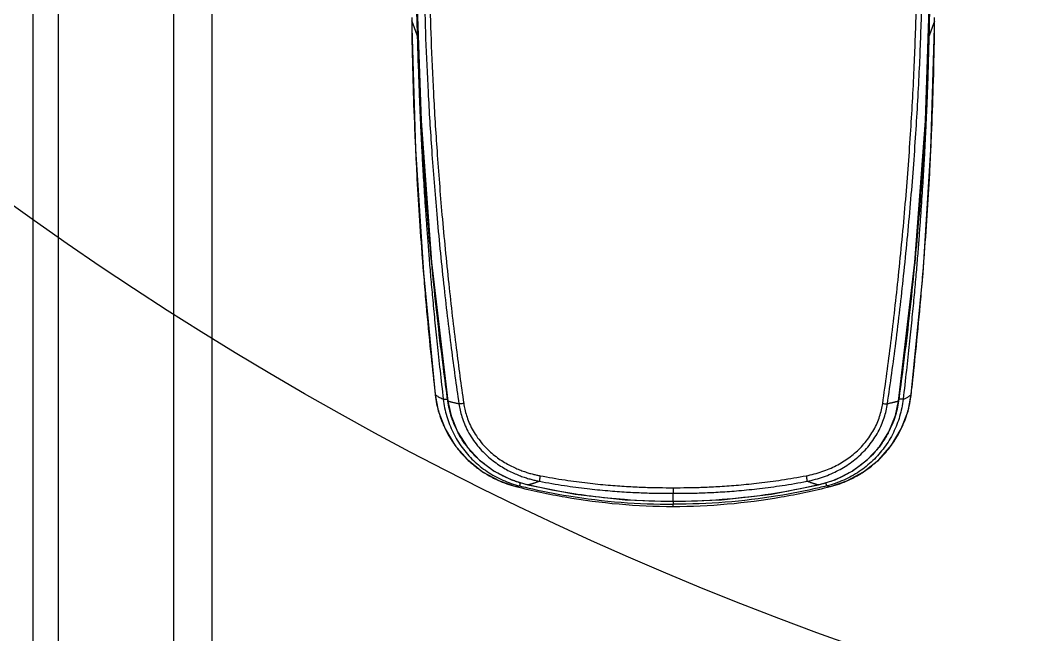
# Model space of a CAD drawing. Header units: millimetres. Extents: x 238075 to 303070, y -258150 to -205841.
# Drawn here: x 249253 to 250042, y -239571 to -239091 of the extents above; entities that cross this region are included whole.
import ezdxf

# ---------------------------------------------------------------- set-up
doc = ezdxf.new("R2010")
doc.units = ezdxf.units.MM
doc.header["$LTSCALE"] = 200
for name, color, linetype in [('L4', 4, 'Continuous'), ('아파트', 253, 'Continuous'), ('헤드반경1', 1, 'Continuous')]:
    doc.layers.add(name, color=color, linetype=linetype)

# ---------------------------------------------------------------- blocks, each defined once
blk = doc.blocks.new('A$C221D5E5E')
at = {"layer": '헤드반경1'}
blk.add_circle((0, 0), 2600, dxfattribs=at)

msp = doc.modelspace()

# ---------------------------------------------------------------- linework, layer by layer
at = {"layer": 'L4'}
for p, q in [((249262.64, -240451.22), (249262.64, -238651.22)), ((249282.64, -240431.22), (249282.64, -238711.22)), ((249372.64, -240431.22), (249372.64, -238711.22)), ((249402.64, -240311.22), (249402.64, -238741.22)), ((249562.06, -239059.76), (249565.69, -239169.74)), ((249959.59, -239169.57), (249963.22, -239059.59)), ((249558.43, -239092.69), (249558.41, -239095.47)), ((249558.46, -239091.6), (249558.43, -239092.69)), ((249558.5, -239090.28), (249558.46, -239091.6)), ((249558.47, -239091.64), (249558.46, -239091.6)), ((249558.47, -239091.64), (249563.11, -239104.49)), ((249966.81, -239091.64), (249962.17, -239104.49)), ((249966.82, -239091.6), (249966.78, -239090.41)), ((249966.81, -239091.64), (249966.82, -239091.6)), ((249966.84, -239092.83), (249966.82, -239091.6)), ((249966.86, -239095.61), (249966.84, -239092.83)), ((249558.41, -239095.47), (249558.43, -239096.73)), ((249558.44, -239096.73), (249558.43, -239096.73)), ((249558.43, -239096.73), (249561.34, -239191.82)), ((249963.93, -239191.97), (249966.85, -239096.73)), ((249966.84, -239096.73), (249966.85, -239096.73)), ((249966.85, -239096.73), (249966.86, -239095.61)), ((249565.69, -239169.74), (249573.92, -239280.12)), ((249951.37, -239279.96), (249959.59, -239169.57)), ((249561.34, -239191.82), (249567.51, -239288.53)), ((249957.76, -239288.68), (249963.93, -239191.97)), ((249573.92, -239280.12), (249586.6, -239388.73)), ((249938.68, -239388.73), (249951.37, -239279.96)), ((249567.51, -239288.53), (249576.7, -239383.43)), ((249948.57, -239383.43), (249957.76, -239288.68)), ((249576.75, -239383.42), (249576.7, -239383.43)), ((249576.7, -239383.43), (249579.19, -239396.23)), ((249946.04, -239396.37), (249948.57, -239383.43)), ((249948.52, -239383.42), (249948.57, -239383.43)), ((249586.6, -239388.73), (249586.68, -239388.73)), ((249586.6, -239388.73), (249589.12, -239400.15)), ((249936.2, -239399.99), (249938.68, -239388.73)), ((249938.68, -239388.73), (249938.6, -239388.73)), ((249579.19, -239396.23), (249584.44, -239410.17)), ((249589.12, -239400.15), (249594.26, -239412.73)), ((249931.09, -239412.59), (249936.2, -239399.99)), ((249940.77, -239410.31), (249946.04, -239396.37)), ((249584.44, -239410.17), (249592.13, -239423.03)), ((249594.26, -239412.73), (249601.69, -239424.37)), ((249923.68, -239424.25), (249931.09, -239412.59)), ((249933.06, -239423.15), (249940.77, -239410.31)), ((249592.13, -239423.03), (249602, -239434.36)), ((249601.69, -239424.37), (249611.29, -239434.71)), ((249914.11, -239434.61), (249923.68, -239424.25)), ((249923.16, -239434.47), (249933.06, -239423.15)), ((249602, -239434.36), (249613.75, -239443.77)), ((249611.29, -239434.71), (249622.88, -239443.41)), ((249902.53, -239443.33), (249914.11, -239434.61)), ((249911.4, -239443.86), (249923.16, -239434.47)), ((249613.75, -239443.77), (249626.97, -239450.95)), ((249622.88, -239443.41), (249636.23, -239450.13)), ((249889.19, -239450.07), (249902.53, -239443.33)), ((249898.17, -239451.01), (249911.4, -239443.86)), ((249626.97, -239450.95), (249639.66, -239455.28)), ((249636.23, -239450.13), (249649.18, -239454.17)), ((249649.18, -239454.17), (249649.18, -239454.15)), ((249649.18, -239454.17), (249686.05, -239461.26)), ((249839.38, -239461.23), (249876.1, -239454.17)), ((249876.1, -239454.17), (249876.09, -239454.15)), ((249876.1, -239454.17), (249889.19, -239450.07)), ((249885.61, -239455.28), (249898.17, -239451.01)), ((249686.05, -239461.26), (249725.18, -239465.7)), ((249762.64, -239467.04), (249762.64, -239460.65)), ((249800.25, -239465.68), (249839.38, -239461.23)), ((249725.18, -239465.7), (249762.64, -239467.07)), ((249762.64, -239467.07), (249800.25, -239465.68)), ((249762.64, -239467.07), (249762.64, -239467.04)), ((249762.64, -239470.98), (249762.64, -239469.2))]:
    msp.add_line(p, q, dxfattribs=at)
for points in [[(249562.95, -239103.44), (249562.62, -239091.89), (249562.36, -239080.34), (249562.19, -239068.79)], [(249568.16, -239066.75), (249568.44, -239079.58), (249568.81, -239092.41), (249569.29, -239105.23)], [(249572.4, -239067.75), (249572.67, -239080.54), (249573.04, -239093.33), (249573.51, -239106.12)], [(249963.09, -239068.79), (249962.91, -239080.39), (249962.66, -239091.99), (249962.32, -239103.59)], [(249950.82, -239129.21), (249951.51, -239113.95), (249952.08, -239098.68), (249952.5, -239083.41)], [(249955.03, -239128.37), (249955.73, -239113.06), (249956.3, -239097.75), (249956.73, -239082.43)], [(249558.43, -239093.36), (249558.43, -239093.93), (249558.42, -239094.5), (249558.42, -239095.07)], [(249558.47, -239091.64), (249558.45, -239092.21), (249558.44, -239092.78), (249558.43, -239093.36)], [(249558.57, -239089.02), (249558.53, -239089.89), (249558.49, -239090.77), (249558.47, -239091.64)], [(249966.81, -239091.64), (249966.78, -239090.77), (249966.75, -239089.89), (249966.7, -239089.02)], [(249966.84, -239093.36), (249966.83, -239092.78), (249966.82, -239092.21), (249966.81, -239091.64)], [(249966.85, -239095.07), (249966.85, -239094.5), (249966.85, -239093.93), (249966.84, -239093.36)], [(249558.42, -239095.07), (249558.42, -239095.62), (249558.43, -239096.18), (249558.44, -239096.73)], [(249558.44, -239096.73), (249558.44, -239097.14), (249558.45, -239097.54), (249558.45, -239097.94)], [(249558.45, -239097.94), (249558.65, -239111.39), (249558.94, -239124.84), (249559.33, -239138.28)], [(249965.95, -239138.27), (249966.33, -239124.83), (249966.62, -239111.39), (249966.82, -239097.94)], [(249966.82, -239097.94), (249966.83, -239097.54), (249966.83, -239097.14), (249966.84, -239096.73)], [(249966.84, -239096.73), (249966.85, -239096.18), (249966.85, -239095.62), (249966.85, -239095.07)], [(249566.21, -239178.66), (249564.77, -239153.6), (249563.67, -239128.52), (249562.95, -239103.44)], [(249563.11, -239104.49), (249563.11, -239105.11), (249563.12, -239105.72), (249563.13, -239106.33)], [(249563.13, -239106.33), (249563.14, -239106.94), (249563.15, -239107.55), (249563.16, -239108.16)], [(249563.16, -239108.16), (249563.17, -239108.78), (249563.18, -239109.39), (249563.19, -239110)], [(249563.19, -239110), (249563.19, -239110.62), (249563.2, -239111.23), (249563.21, -239111.85)], [(249569.29, -239105.23), (249569.81, -239119.23), (249570.44, -239133.23), (249571.19, -239147.22)], [(249573.51, -239106.12), (249574.02, -239120.07), (249574.65, -239134.02), (249575.38, -239147.97)], [(249962.32, -239103.59), (249961.6, -239128.6), (249960.51, -239153.6), (249959.07, -239178.58)], [(249962.09, -239110), (249962.08, -239110.62), (249962.07, -239111.23), (249962.06, -239111.85)], [(249962.12, -239108.16), (249962.11, -239108.78), (249962.1, -239109.39), (249962.09, -239110)], [(249962.14, -239106.33), (249962.14, -239106.94), (249962.13, -239107.55), (249962.12, -239108.16)], [(249962.17, -239104.49), (249962.16, -239105.11), (249962.15, -239105.72), (249962.14, -239106.33)], [(249563.21, -239111.85), (249563.22, -239112.47), (249563.23, -239113.09), (249563.25, -239113.71)], [(249563.25, -239113.71), (249563.26, -239114.33), (249563.27, -239114.95), (249563.28, -239115.57)], [(249563.28, -239115.57), (249563.29, -239116.2), (249563.3, -239116.83), (249563.32, -239117.46)], [(249563.32, -239117.46), (249563.33, -239118.13), (249563.34, -239118.79), (249563.36, -239119.46)], [(249961.96, -239117.46), (249961.95, -239118.13), (249961.93, -239118.79), (249961.92, -239119.46)], [(249962, -239115.57), (249961.99, -239116.2), (249961.97, -239116.83), (249961.96, -239117.46)], [(249962.03, -239113.71), (249962.02, -239114.33), (249962.01, -239114.95), (249962, -239115.57)], [(249962.06, -239111.85), (249962.05, -239112.47), (249962.04, -239113.09), (249962.03, -239113.71)], [(249563.36, -239119.46), (249563.37, -239120.18), (249563.39, -239120.9), (249563.4, -239121.62)], [(249563.4, -239121.62), (249563.42, -239122.41), (249563.44, -239123.19), (249563.46, -239123.98)], [(249563.46, -239123.98), (249563.48, -239124.84), (249563.5, -239125.7), (249563.53, -239126.56)], [(249961.82, -239123.98), (249961.79, -239124.84), (249961.77, -239125.7), (249961.75, -239126.56)], [(249961.87, -239121.62), (249961.85, -239122.41), (249961.83, -239123.19), (249961.82, -239123.98)], [(249961.92, -239119.46), (249961.9, -239120.18), (249961.89, -239120.9), (249961.87, -239121.62)], [(249563.53, -239126.56), (249563.55, -239127.49), (249563.58, -239128.42), (249563.6, -239129.35)], [(249563.6, -239129.35), (249563.63, -239130.35), (249563.66, -239131.35), (249563.69, -239132.35)], [(249563.69, -239132.35), (249563.72, -239133.42), (249563.76, -239134.5), (249563.79, -239135.58)], [(249948, -239180.15), (249949.1, -239163.18), (249950.04, -239146.2), (249950.82, -239129.21)], [(249952.17, -239179.49), (249953.29, -239162.46), (249954.24, -239145.41), (249955.03, -239128.37)], [(249961.59, -239132.35), (249961.55, -239133.42), (249961.52, -239134.5), (249961.48, -239135.58)], [(249961.67, -239129.35), (249961.65, -239130.35), (249961.62, -239131.35), (249961.59, -239132.35)], [(249961.75, -239126.56), (249961.72, -239127.49), (249961.7, -239128.42), (249961.67, -239129.35)], [(249559.33, -239138.28), (249559.69, -239150.88), (249560.13, -239163.47), (249560.66, -239176.06)], [(249563.79, -239135.58), (249563.83, -239136.74), (249563.87, -239137.9), (249563.91, -239139.07)], [(249563.91, -239139.07), (249563.95, -239140.32), (249563.99, -239141.57), (249564.04, -239142.82)], [(249961.37, -239139.07), (249961.33, -239140.32), (249961.28, -239141.57), (249961.24, -239142.82)], [(249961.48, -239135.58), (249961.45, -239136.74), (249961.41, -239137.9), (249961.37, -239139.07)], [(249964.62, -239176.05), (249965.14, -239163.46), (249965.59, -239150.87), (249965.95, -239138.27)], [(249564.04, -239142.82), (249564.09, -239144.17), (249564.14, -239145.52), (249564.19, -239146.86)], [(249564.19, -239146.86), (249564.24, -239148.31), (249564.3, -239149.76), (249564.36, -239151.2)], [(249571.19, -239147.22), (249572, -239162.43), (249572.94, -239177.64), (249574.01, -239192.83)], [(249575.38, -239147.97), (249576.18, -239163.12), (249577.11, -239178.27), (249578.17, -239193.41)], [(249961.09, -239146.86), (249961.03, -239148.31), (249960.98, -239149.76), (249960.92, -239151.2)], [(249961.24, -239142.82), (249961.19, -239144.17), (249961.14, -239145.52), (249961.09, -239146.86)], [(249564.36, -239151.2), (249564.42, -239152.76), (249564.48, -239154.32), (249564.54, -239155.88)], [(249564.54, -239155.88), (249564.61, -239157.56), (249564.68, -239159.24), (249564.75, -239160.92)], [(249960.73, -239155.88), (249960.66, -239157.56), (249960.59, -239159.24), (249960.52, -239160.92)], [(249960.92, -239151.2), (249960.86, -239152.76), (249960.8, -239154.32), (249960.73, -239155.88)], [(249564.75, -239160.92), (249564.83, -239162.72), (249564.91, -239164.53), (249564.99, -239166.34)], [(249960.52, -239160.92), (249960.44, -239162.72), (249960.37, -239164.53), (249960.29, -239166.34)], [(249564.99, -239166.34), (249565.08, -239168.29), (249565.16, -239170.23), (249565.25, -239172.18)], [(249565.25, -239172.18), (249565.35, -239174.28), (249565.45, -239176.38), (249565.55, -239178.48)], [(249960.02, -239172.18), (249959.93, -239174.28), (249959.83, -239176.38), (249959.73, -239178.48)], [(249960.29, -239166.34), (249960.2, -239168.29), (249960.11, -239170.23), (249960.02, -239172.18)], [(249560.66, -239176.06), (249560.82, -239179.92), (249560.99, -239183.77), (249561.16, -239187.63)], [(249565.55, -239178.48), (249565.66, -239180.74), (249565.77, -239183.01), (249565.88, -239185.27)], [(249566.63, -239185.85), (249566.49, -239183.46), (249566.34, -239181.06), (249566.21, -239178.66)], [(249943.93, -239234.58), (249945.47, -239216.45), (249946.82, -239198.3), (249948, -239180.15)], [(249948.05, -239234.14), (249949.6, -239215.94), (249950.98, -239197.72), (249952.17, -239179.49)], [(249959.07, -239178.58), (249958.93, -239181.01), (249958.79, -239183.43), (249958.65, -239185.85)], [(249959.73, -239178.48), (249959.62, -239180.74), (249959.51, -239183.01), (249959.39, -239185.27)], [(249964.11, -239187.76), (249964.28, -239183.86), (249964.46, -239179.96), (249964.62, -239176.05)], [(249561.16, -239187.63), (249561.3, -239190.52), (249561.43, -239193.41), (249561.57, -239196.29)], [(249565.88, -239185.27), (249566.01, -239187.72), (249566.13, -239190.17), (249566.26, -239192.61)], [(249569.82, -239232.27), (249568.62, -239216.8), (249567.56, -239201.33), (249566.63, -239185.85)], [(249958.65, -239185.85), (249957.72, -239201.31), (249956.66, -239216.75), (249955.46, -239232.19)], [(249959.39, -239185.27), (249959.27, -239187.72), (249959.14, -239190.17), (249959.01, -239192.61)], [(249963.7, -239196.43), (249963.84, -239193.54), (249963.97, -239190.65), (249964.11, -239187.76)], [(249561.57, -239196.29), (249561.81, -239201.15), (249562.06, -239206), (249562.32, -239210.85)], [(249566.26, -239192.61), (249566.4, -239195.26), (249566.55, -239197.9), (249566.7, -239200.55)], [(249574.01, -239192.83), (249575.18, -239209.45), (249576.5, -239226.05), (249577.97, -239242.64)], [(249578.17, -239193.41), (249579.32, -239209.96), (249580.62, -239226.5), (249582.07, -239243.02)], [(249959.01, -239192.61), (249958.87, -239195.26), (249958.73, -239197.9), (249958.58, -239200.55)], [(249962.96, -239210.85), (249963.22, -239206.04), (249963.46, -239201.24), (249963.7, -239196.43)], [(249566.7, -239200.55), (249566.86, -239203.4), (249567.02, -239206.25), (249567.19, -239209.11)], [(249958.58, -239200.55), (249958.42, -239203.4), (249958.25, -239206.25), (249958.08, -239209.11)], [(249562.32, -239210.85), (249562.9, -239221.71), (249563.55, -239232.57), (249564.25, -239243.42)], [(249567.19, -239209.11), (249567.38, -239212.19), (249567.56, -239215.26), (249567.76, -239218.34)], [(249958.08, -239209.11), (249957.9, -239212.19), (249957.71, -239215.26), (249957.52, -239218.34)], [(249961.02, -239243.42), (249961.73, -239232.56), (249962.37, -239221.71), (249962.96, -239210.85)], [(249567.76, -239218.34), (249567.97, -239221.67), (249568.18, -239224.99), (249568.4, -239228.31)], [(249957.52, -239218.34), (249957.31, -239221.67), (249957.1, -239224.99), (249956.88, -239228.31)], [(249568.4, -239228.31), (249568.64, -239231.9), (249568.88, -239235.48), (249569.13, -239239.07)], [(249956.88, -239228.31), (249956.64, -239231.9), (249956.4, -239235.48), (249956.15, -239239.07)], [(249574.68, -239287.59), (249572.87, -239269.16), (249571.25, -239250.72), (249569.82, -239232.27)], [(249938.61, -239290.83), (249940.57, -239272.1), (249942.35, -239253.34), (249943.93, -239234.58)], [(249942.63, -239290.67), (249944.63, -239271.84), (249946.43, -239253), (249948.05, -239234.14)], [(249955.46, -239232.19), (249954.03, -239250.64), (249952.42, -239269.08), (249950.6, -239287.5)], [(249564.25, -239243.42), (249564.99, -239254.74), (249565.79, -239266.05), (249566.66, -239277.35)], [(249569.13, -239239.07), (249569.39, -239242.94), (249569.67, -239246.81), (249569.95, -239250.69)], [(249577.97, -239242.64), (249579.57, -239260.72), (249581.35, -239278.79), (249583.31, -239296.83)], [(249582.07, -239243.02), (249583.65, -239261.02), (249585.4, -239279), (249587.32, -239296.96)], [(249956.15, -239239.07), (249955.88, -239242.94), (249955.61, -239246.81), (249955.33, -239250.69)], [(249958.62, -239277.35), (249959.49, -239266.04), (249960.29, -239254.73), (249961.02, -239243.42)], [(249569.95, -239250.69), (249570.25, -239254.88), (249570.56, -239259.06), (249570.88, -239263.25)], [(249955.33, -239250.69), (249955.02, -239254.88), (249954.71, -239259.06), (249954.39, -239263.25)], [(249570.88, -239263.25), (249571.23, -239267.79), (249571.59, -239272.32), (249571.96, -239276.86)], [(249954.39, -239263.25), (249954.05, -239267.79), (249953.69, -239272.32), (249953.32, -239276.86)], [(249566.66, -239277.35), (249566.84, -239279.66), (249567.02, -239281.98), (249567.2, -239284.29)], [(249571.96, -239276.86), (249572.36, -239281.78), (249572.77, -239286.71), (249573.2, -239291.63)], [(249953.32, -239276.86), (249952.92, -239281.78), (249952.5, -239286.71), (249952.07, -239291.63)], [(249958.07, -239284.4), (249958.25, -239282.05), (249958.44, -239279.7), (249958.62, -239277.35)], [(249567.2, -239284.29), (249567.47, -239287.68), (249567.74, -239291.06), (249568.02, -239294.45)], [(249573.2, -239291.63), (249573.67, -239296.97), (249574.15, -239302.32), (249574.65, -239307.66)], [(249575.25, -239293.26), (249575.06, -239291.37), (249574.87, -239289.48), (249574.68, -239287.59)], [(249932.64, -239342.93), (249934.8, -239325.58), (249936.78, -239308.21), (249938.61, -239290.83)], [(249936.53, -239343.04), (249938.74, -239325.6), (249940.77, -239308.14), (249942.63, -239290.67)], [(249950.6, -239287.5), (249950.41, -239289.42), (249950.22, -239291.34), (249950.03, -239293.26)], [(249952.07, -239291.63), (249951.61, -239296.97), (249951.12, -239302.32), (249950.63, -239307.66)], [(249957.24, -239294.61), (249957.52, -239291.21), (249957.8, -239287.81), (249958.07, -239284.4)], [(249568.02, -239294.45), (249568.55, -239300.89), (249569.11, -239307.33), (249569.68, -239313.76)], [(249583.19, -239362.75), (249580.22, -239339.62), (249577.58, -239316.45), (249575.25, -239293.26)], [(249583.31, -239296.83), (249585.15, -239313.74), (249587.15, -239330.64), (249589.32, -239347.51)], [(249587.32, -239296.96), (249589.12, -239313.79), (249591.08, -239330.6), (249593.2, -239347.39)], [(249950.03, -239293.26), (249947.69, -239316.55), (249945.03, -239339.82), (249942.04, -239363.05)], [(249955.59, -239313.76), (249956.16, -239307.38), (249956.71, -239300.99), (249957.24, -239294.61)], [(249569.68, -239313.76), (249570.76, -239325.83), (249571.91, -239337.88), (249573.14, -239349.93)], [(249574.65, -239307.66), (249575.19, -239313.48), (249575.75, -239319.29), (249576.33, -239325.09)], [(249950.63, -239307.66), (249950.08, -239313.48), (249949.52, -239319.29), (249948.94, -239325.09)], [(249952.13, -239349.93), (249953.36, -239337.88), (249954.51, -239325.82), (249955.59, -239313.76)], [(249576.33, -239325.09), (249576.96, -239331.41), (249577.61, -239337.73), (249578.28, -239344.05)], [(249948.94, -239325.09), (249948.31, -239331.41), (249947.66, -239337.73), (249946.99, -239344.05)], [(249578.28, -239344.05), (249579.01, -239350.93), (249579.76, -239357.8), (249580.52, -239364.68)], [(249926.25, -239390.47), (249928.54, -239374.65), (249930.66, -239358.8), (249932.64, -239342.93)], [(249929.97, -239390.82), (249932.33, -239374.91), (249934.5, -239358.99), (249936.53, -239343.04)], [(249946.99, -239344.05), (249946.27, -239350.93), (249945.52, -239357.8), (249944.76, -239364.68)], [(249573.14, -239349.93), (249574.13, -239359.65), (249575.17, -239369.36), (249576.26, -239379.07)], [(249589.32, -239347.51), (249591.18, -239361.96), (249593.17, -239376.4), (249595.3, -239390.82)], [(249593.2, -239347.39), (249595.01, -239361.77), (249596.95, -239376.13), (249599.02, -239390.47)], [(249949.02, -239379.06), (249950.1, -239369.35), (249951.14, -239359.65), (249952.13, -239349.93)], [(249586.68, -239388.73), (249585.47, -239380.07), (249584.31, -239371.41), (249583.19, -239362.75)], [(249580.52, -239364.68), (249581.35, -239372.18), (249582.21, -239379.67), (249583.07, -239387.17)], [(249942.04, -239363.05), (249940.94, -239371.61), (249939.79, -239380.17), (249938.6, -239388.72)], [(249944.76, -239364.68), (249943.92, -239372.18), (249943.07, -239379.67), (249942.2, -239387.17)], [(249576.26, -239379.07), (249576.42, -239380.52), (249576.59, -239381.97), (249576.75, -239383.42)], [(249576.75, -239383.42), (249576.89, -239384.62), (249577.05, -239385.82), (249577.23, -239387.01)], [(249578.95, -239385.11), (249578.18, -239384.59), (249577.45, -239384.02), (249576.75, -239383.42)], [(249581.05, -239386.35), (249580.32, -239385.99), (249579.62, -239385.57), (249578.95, -239385.11)], [(249583.07, -239387.17), (249582.38, -239386.95), (249581.71, -239386.68), (249581.05, -239386.35)], [(249942.2, -239387.17), (249942.9, -239386.95), (249943.57, -239386.68), (249944.22, -239386.35)], [(249944.22, -239386.35), (249944.95, -239385.99), (249945.65, -239385.57), (249946.33, -239385.11)], [(249946.33, -239385.11), (249947.09, -239384.59), (249947.82, -239384.02), (249948.53, -239383.42)], [(249948.08, -239386.77), (249948.25, -239385.65), (249948.4, -239384.54), (249948.52, -239383.42)], [(249948.53, -239383.42), (249948.69, -239381.97), (249948.85, -239380.51), (249949.02, -239379.06)], [(249577.23, -239387.01), (249577.62, -239389.45), (249578.12, -239391.89), (249578.72, -239394.29)], [(249578.72, -239394.29), (249578.78, -239394.53), (249578.84, -239394.78), (249578.9, -239395.02)], [(249583.07, -239387.17), (249583.58, -239391.69), (249584.47, -239396.18), (249585.75, -239400.55)], [(249583.08, -239387.17), (249583.69, -239387.16), (249584.3, -239387.12), (249584.91, -239387.08)], [(249584.91, -239387.08), (249585.4, -239387.04), (249585.9, -239387.01), (249586.39, -239386.97)], [(249589.54, -239401.24), (249588.23, -239397.17), (249587.27, -239392.97), (249586.68, -239388.73)], [(249587.62, -239388.98), (249587.3, -239388.9), (249586.99, -239388.82), (249586.68, -239388.73)], [(249588.58, -239389.23), (249588.26, -239389.15), (249587.94, -239389.07), (249587.62, -239388.98)], [(249589.58, -239389.48), (249589.25, -239389.4), (249588.92, -239389.32), (249588.58, -239389.23)], [(249590.63, -239389.73), (249590.28, -239389.65), (249589.93, -239389.57), (249589.58, -239389.48)], [(249591.74, -239389.99), (249591.37, -239389.91), (249591, -239389.82), (249590.63, -239389.73)], [(249592.89, -239390.26), (249592.5, -239390.17), (249592.12, -239390.08), (249591.74, -239389.99)], [(249594.09, -239390.54), (249593.69, -239390.44), (249593.29, -239390.35), (249592.89, -239390.26)], [(249595.3, -239390.82), (249594.9, -239390.72), (249594.49, -239390.63), (249594.09, -239390.54)], [(249596.26, -239390.77), (249595.94, -239390.79), (249595.62, -239390.81), (249595.3, -239390.82)], [(249595.3, -239390.82), (249595.54, -239392.45), (249595.84, -239394.08), (249596.2, -239395.7)], [(249597.54, -239390.65), (249597.12, -239390.7), (249596.69, -239390.74), (249596.26, -239390.77)], [(249599.02, -239390.47), (249598.53, -239390.54), (249598.04, -239390.6), (249597.54, -239390.65)], [(249599.02, -239390.47), (249599.24, -239392.01), (249599.53, -239393.53), (249599.87, -239395.04)], [(249925.32, -239395.44), (249925.7, -239393.8), (249926.01, -239392.14), (249926.25, -239390.47)], [(249926.25, -239390.47), (249926.75, -239390.54), (249927.24, -239390.6), (249927.73, -239390.65)], [(249927.73, -239390.65), (249928.16, -239390.7), (249928.59, -239390.74), (249929.02, -239390.77)], [(249928.98, -239396.13), (249929.39, -239394.37), (249929.72, -239392.6), (249929.97, -239390.82)], [(249929.02, -239390.77), (249929.33, -239390.79), (249929.65, -239390.81), (249929.97, -239390.82)], [(249930.96, -239390.59), (249930.63, -239390.66), (249930.3, -239390.74), (249929.97, -239390.82)], [(249931.95, -239390.36), (249931.62, -239390.44), (249931.29, -239390.51), (249930.96, -239390.59)], [(249932.91, -239390.14), (249932.59, -239390.21), (249932.27, -239390.29), (249931.95, -239390.36)], [(249933.83, -239389.93), (249933.52, -239390), (249933.22, -239390.07), (249932.91, -239390.14)], [(249934.71, -239389.72), (249934.41, -239389.79), (249934.12, -239389.86), (249933.83, -239389.93)], [(249935.54, -239389.52), (249935.26, -239389.59), (249934.98, -239389.65), (249934.71, -239389.72)], [(249936.34, -239389.32), (249936.07, -239389.39), (249935.81, -239389.45), (249935.54, -239389.52)], [(249938.6, -239388.72), (249938.01, -239392.94), (249937.06, -239397.11), (249935.76, -239401.16)], [(249937.11, -239389.13), (249936.85, -239389.19), (249936.6, -239389.26), (249936.34, -239389.32)], [(249937.85, -239388.93), (249937.61, -239389), (249937.36, -239389.06), (249937.11, -239389.13)], [(249938.6, -239388.72), (249938.35, -239388.79), (249938.1, -239388.86), (249937.85, -239388.93)], [(249940.37, -239387.08), (249939.87, -239387.04), (249939.38, -239387.01), (249938.88, -239386.97)], [(249942.2, -239387.17), (249941.7, -239391.69), (249940.8, -239396.18), (249939.52, -239400.55)], [(249942.2, -239387.17), (249941.59, -239387.16), (249940.98, -239387.12), (249940.37, -239387.08)], [(249946.35, -239395.1), (249946.42, -239394.83), (249946.49, -239394.56), (249946.56, -239394.29)], [(249946.56, -239394.29), (249947.18, -239391.81), (249947.69, -239389.29), (249948.08, -239386.77)], [(249578.9, -239395.02), (249579.35, -239396.73), (249579.85, -239398.43), (249580.41, -239400.11)], [(249580.41, -239400.11), (249581.08, -239402.13), (249581.82, -239404.13), (249582.64, -239406.09)], [(249585.75, -239400.55), (249587.03, -239404.92), (249588.68, -239409.17), (249590.69, -239413.25)], [(249589.63, -239401.52), (249589.6, -239401.42), (249589.57, -239401.33), (249589.54, -239401.24)], [(249591.4, -239406.35), (249590.75, -239404.76), (249590.16, -239403.15), (249589.63, -239401.52)], [(249596.2, -239395.7), (249596.59, -239397.45), (249597.06, -239399.19), (249597.59, -239400.9)], [(249597.59, -239400.9), (249598.18, -239402.77), (249598.85, -239404.61), (249599.59, -239406.42)], [(249599.87, -239395.04), (249600.24, -239396.68), (249600.68, -239398.31), (249601.18, -239399.91)], [(249601.18, -239399.91), (249601.73, -239401.66), (249602.37, -239403.38), (249603.08, -239405.07)], [(249921.91, -239405.77), (249922.64, -239404.06), (249923.3, -239402.33), (249923.88, -239400.57)], [(249923.88, -239400.57), (249924.44, -239398.88), (249924.92, -239397.17), (249925.32, -239395.44)], [(249925.37, -239407.16), (249926.15, -239405.34), (249926.85, -239403.48), (249927.46, -239401.6)], [(249927.46, -239401.6), (249928.05, -239399.8), (249928.55, -239397.97), (249928.98, -239396.13)], [(249939.52, -239400.55), (249938.25, -239404.92), (249936.6, -239409.17), (249934.59, -239413.25)], [(249935.64, -239401.51), (249935.31, -239402.53), (249934.96, -239403.54), (249934.59, -239404.53)], [(249935.76, -239401.16), (249935.72, -239401.28), (249935.68, -239401.4), (249935.64, -239401.51)], [(249942.64, -239406.08), (249943.44, -239404.17), (249944.17, -239402.22), (249944.82, -239400.25)], [(249944.82, -239400.25), (249945.39, -239398.55), (249945.9, -239396.83), (249946.35, -239395.1)], [(249582.64, -239406.09), (249582.91, -239406.74), (249583.19, -239407.38), (249583.47, -239408.02)], [(249583.47, -239408.02), (249584.44, -239410.19), (249585.51, -239412.32), (249586.66, -239414.4)], [(249594.31, -239412.69), (249593.24, -239410.62), (249592.27, -239408.5), (249591.4, -239406.35)], [(249599.59, -239406.42), (249600.41, -239408.38), (249601.32, -239410.31), (249602.32, -239412.19)], [(249603.08, -239405.07), (249603.85, -239406.91), (249604.71, -239408.72), (249605.65, -239410.47)], [(249919.36, -239410.97), (249920.29, -239409.27), (249921.14, -239407.54), (249921.91, -239405.77)], [(249922.68, -239412.72), (249923.66, -239410.91), (249924.56, -239409.05), (249925.37, -239407.16)], [(249934.59, -239404.53), (249933.44, -239407.58), (249932.1, -239410.56), (249930.58, -239413.43)], [(249938.58, -239414.47), (249939.73, -239412.39), (249940.8, -239410.26), (249941.77, -239408.09)], [(249941.77, -239408.09), (249942.07, -239407.42), (249942.36, -239406.76), (249942.64, -239406.08)], [(249586.66, -239414.4), (249587.45, -239415.83), (249588.28, -239417.23), (249589.15, -239418.61)], [(249590.69, -239413.25), (249592.7, -239417.32), (249595.06, -239421.21), (249597.74, -239424.87)], [(249595.86, -239415.54), (249595.32, -239414.6), (249594.81, -239413.65), (249594.31, -239412.69)], [(249599.92, -239421.89), (249598.47, -239419.84), (249597.11, -239417.72), (249595.86, -239415.54)], [(249602.32, -239412.19), (249603.37, -239414.17), (249604.53, -239416.11), (249605.77, -239417.98)], [(249605.65, -239410.47), (249606.65, -239412.33), (249607.75, -239414.14), (249608.93, -239415.89)], [(249605.77, -239417.98), (249607.03, -239419.86), (249608.38, -239421.69), (249609.81, -239423.45)], [(249608.93, -239415.89), (249610.12, -239417.65), (249611.4, -239419.36), (249612.76, -239421)], [(249912.63, -239420.87), (249913.91, -239419.32), (249915.11, -239417.71), (249916.24, -239416.05)], [(249916.24, -239416.05), (249917.36, -239414.41), (249918.4, -239412.71), (249919.36, -239410.97)], [(249919.39, -239418.15), (249920.57, -239416.39), (249921.67, -239414.58), (249922.68, -239412.72)], [(249930.48, -239413.61), (249928.86, -239416.64), (249927.03, -239419.57), (249925.02, -239422.36)], [(249934.59, -239413.25), (249932.58, -239417.32), (249930.22, -239421.21), (249927.54, -239424.87)], [(249930.58, -239413.43), (249930.55, -239413.49), (249930.51, -239413.55), (249930.48, -239413.61)], [(249936.13, -239418.59), (249936.99, -239417.24), (249937.8, -239415.87), (249938.58, -239414.47)], [(249589.15, -239418.61), (249589.58, -239419.29), (249590.03, -239419.97), (249590.48, -239420.64)], [(249590.48, -239420.64), (249592.08, -239423.02), (249593.81, -239425.32), (249595.64, -239427.53)], [(249597.74, -239424.87), (249600.42, -239428.53), (249603.42, -239431.95), (249606.69, -239435.08)], [(249600.73, -239423.01), (249600.46, -239422.64), (249600.19, -239422.26), (249599.92, -239421.89)], [(249603.45, -239426.48), (249602.51, -239425.35), (249601.61, -239424.19), (249600.73, -239423.01)], [(249609.81, -239423.45), (249611.17, -239425.11), (249612.6, -239426.72), (249614.1, -239428.26)], [(249612.76, -239421), (249614.05, -239422.56), (249615.41, -239424.06), (249616.83, -239425.5)], [(249616.83, -239425.5), (249618.17, -239426.85), (249619.56, -239428.14), (249621.01, -239429.38)], [(249904.32, -239429.33), (249905.81, -239428.05), (249907.25, -239426.71), (249908.63, -239425.31)], [(249908.63, -239425.31), (249910.03, -239423.89), (249911.36, -239422.41), (249912.63, -239420.87)], [(249911.37, -239428.06), (249912.84, -239426.54), (249914.25, -239424.95), (249915.58, -239423.3)], [(249915.58, -239423.3), (249916.93, -239421.64), (249918.2, -239419.93), (249919.39, -239418.15)], [(249927.54, -239424.87), (249924.85, -239428.53), (249921.85, -239431.95), (249918.58, -239435.08)], [(249924, -239423.73), (249923.23, -239424.75), (249922.44, -239425.74), (249921.62, -239426.72)], [(249925.02, -239422.36), (249924.69, -239422.82), (249924.35, -239423.28), (249924, -239423.73)], [(249929.6, -239427.56), (249931.44, -239425.36), (249933.16, -239423.07), (249934.76, -239420.69)], [(249934.76, -239420.69), (249935.23, -239420), (249935.69, -239419.3), (249936.13, -239418.59)], [(249595.64, -239427.53), (249596.63, -239428.71), (249597.65, -239429.86), (249598.7, -239430.99)], [(249598.7, -239430.99), (249599.19, -239431.52), (249599.69, -239432.04), (249600.19, -239432.55)], [(249600.19, -239432.55), (249602.32, -239434.72), (249604.57, -239436.78), (249606.92, -239438.71)], [(249605.99, -239429.39), (249605.12, -239428.44), (249604.27, -239427.47), (249603.45, -239426.48)], [(249609.77, -239433.24), (249608.46, -239432), (249607.2, -239430.71), (249605.99, -239429.39)], [(249611.91, -239435.2), (249611.18, -239434.56), (249610.47, -239433.91), (249609.77, -239433.24)], [(249614.1, -239428.26), (249615.51, -239429.7), (249616.98, -239431.08), (249618.5, -239432.4)], [(249618.5, -239432.4), (249619.98, -239433.7), (249621.52, -239434.94), (249623.11, -239436.11)], [(249621.01, -239429.38), (249622.42, -239430.59), (249623.88, -239431.75), (249625.39, -239432.84)], [(249625.39, -239432.84), (249626.84, -239433.91), (249628.34, -239434.92), (249629.87, -239435.88)], [(249894.99, -239436.13), (249896.63, -239435.12), (249898.23, -239434.06), (249899.78, -239432.92)], [(249899.78, -239432.92), (249901.34, -239431.79), (249902.86, -239430.59), (249904.32, -239429.33)], [(249902.05, -239436.2), (249903.7, -239434.98), (249905.29, -239433.7), (249906.83, -239432.36)], [(249906.83, -239432.36), (249908.4, -239430.99), (249909.92, -239429.55), (249911.37, -239428.06)], [(249915.47, -239433.27), (249914.45, -239434.25), (249913.39, -239435.2), (249912.32, -239436.12)], [(249916.97, -239431.81), (249916.48, -239432.3), (249915.98, -239432.79), (249915.47, -239433.27)], [(249921.62, -239426.72), (249920.15, -239428.49), (249918.6, -239430.18), (249916.97, -239431.81)], [(249918.33, -239438.73), (249920.68, -239436.81), (249922.92, -239434.76), (249925.04, -239432.59)], [(249925.04, -239432.59), (249925.57, -239432.06), (249926.08, -239431.52), (249926.59, -239430.98)], [(249926.59, -239430.98), (249927.63, -239429.86), (249928.63, -239428.72), (249929.6, -239427.56)], [(249606.69, -239435.08), (249609.99, -239438.24), (249613.56, -239441.11), (249617.35, -239443.65)], [(249606.92, -239438.71), (249608.16, -239439.73), (249609.43, -239440.72), (249610.73, -239441.66)], [(249610.73, -239441.66), (249611.19, -239442), (249611.66, -239442.33), (249612.13, -239442.66)], [(249612.19, -239435.45), (249612.09, -239435.37), (249612, -239435.29), (249611.91, -239435.2)], [(249618.3, -239440.3), (249616.18, -239438.78), (249614.14, -239437.16), (249612.19, -239435.45)], [(249621.69, -239442.61), (249620.54, -239441.87), (249619.41, -239441.1), (249618.3, -239440.3)], [(249623.11, -239436.11), (249624.64, -239437.25), (249626.21, -239438.34), (249627.82, -239439.36)], [(249627.82, -239439.36), (249629.35, -239440.33), (249630.91, -239441.25), (249632.5, -239442.12)], [(249629.87, -239435.88), (249631.32, -239436.78), (249632.81, -239437.64), (249634.32, -239438.45)], [(249634.32, -239438.45), (249635.73, -239439.21), (249637.16, -239439.92), (249638.61, -239440.59)], [(249638.61, -239440.59), (249639.95, -239441.2), (249641.3, -239441.78), (249642.67, -239442.32)], [(249878.85, -239443.71), (249880.78, -239443.05), (249882.7, -239442.32), (249884.58, -239441.51)], [(249884.58, -239441.51), (249886.4, -239440.74), (249888.18, -239439.9), (249889.94, -239438.99)], [(249889.94, -239438.99), (249891.66, -239438.1), (249893.35, -239437.15), (249894.99, -239436.13)], [(249891.71, -239442.7), (249893.51, -239441.74), (249895.29, -239440.72), (249897.02, -239439.64)], [(249897.02, -239439.64), (249898.74, -239438.56), (249900.42, -239437.41), (249902.05, -239436.2)], [(249909.8, -239438.18), (249907.68, -239439.85), (249905.47, -239441.41), (249903.2, -239442.86)], [(249918.58, -239435.08), (249915.29, -239438.24), (249911.72, -239441.11), (249907.93, -239443.65)], [(249912.32, -239436.12), (249911.49, -239436.82), (249910.65, -239437.51), (249909.8, -239438.18)], [(249913.09, -239442.7), (249913.58, -239442.36), (249914.07, -239442.01), (249914.55, -239441.66)], [(249914.55, -239441.66), (249915.84, -239440.72), (249917.1, -239439.74), (249918.33, -239438.73)], [(249612.13, -239442.66), (249614.67, -239444.44), (249617.32, -239446.08), (249620.04, -239447.57)], [(249617.35, -239443.65), (249621.19, -239446.22), (249625.25, -239448.46), (249629.47, -239450.33)], [(249620.04, -239447.57), (249621.53, -239448.38), (249623.04, -239449.14), (249624.56, -239449.86)], [(249623.58, -239443.8), (249622.95, -239443.41), (249622.32, -239443.01), (249621.69, -239442.61)], [(249624.23, -239444.19), (249624.01, -239444.06), (249623.8, -239443.93), (249623.58, -239443.8)], [(249629.92, -239447.28), (249627.98, -239446.32), (249626.08, -239445.29), (249624.23, -239444.19)], [(249635.29, -239449.71), (249633.47, -239448.96), (249631.68, -239448.15), (249629.92, -239447.28)], [(249632.5, -239442.12), (249633.98, -239442.93), (249635.49, -239443.7), (249637.01, -239444.41)], [(249637.01, -239444.41), (249638.42, -239445.07), (249639.84, -239445.69), (249641.27, -239446.28)], [(249641.27, -239446.28), (249642.59, -239446.81), (249643.92, -239447.31), (249645.25, -239447.78)], [(249642.67, -239442.32), (249643.92, -239442.82), (249645.18, -239443.29), (249646.46, -239443.72)], [(249645.25, -239447.78), (249646.47, -239448.21), (249647.7, -239448.61), (249648.94, -239448.98)], [(249646.46, -239443.72), (249647.62, -239444.12), (249648.79, -239444.49), (249649.97, -239444.84)], [(249648.94, -239448.98), (249650.06, -239449.32), (249651.18, -239449.64), (249652.31, -239449.94)], [(249649.97, -239444.84), (249651.04, -239445.15), (249652.11, -239445.45), (249653.19, -239445.72)], [(249653.19, -239445.72), (249654.16, -239445.97), (249655.13, -239446.2), (249656.11, -239446.42)], [(249656.11, -239446.42), (249656.98, -239446.61), (249657.86, -239446.79), (249658.73, -239446.95)], [(249658.41, -239448.8), (249658.34, -239449.31), (249658.26, -239449.81), (249658.2, -239450.32)], [(249658.73, -239446.95), (249658.62, -239447.57), (249658.51, -239448.19), (249658.41, -239448.8)], [(249658.73, -239446.95), (249665.2, -239448.17), (249671.69, -239449.28), (249678.2, -239450.25)], [(249847.26, -239450.23), (249853.71, -239449.25), (249860.14, -239448.16), (249866.54, -239446.95)], [(249866.54, -239446.95), (249868.64, -239446.55), (249870.72, -239446.09), (249872.79, -239445.54)], [(249866.54, -239446.95), (249866.66, -239447.57), (249866.76, -239448.19), (249866.86, -239448.8)], [(249866.86, -239448.8), (249866.94, -239449.31), (249867.01, -239449.81), (249867.08, -239450.32)], [(249872.79, -239445.54), (249874.83, -239445.01), (249876.85, -239444.4), (249878.85, -239443.71)], [(249873.7, -239449.74), (249875.84, -239449.16), (249877.96, -239448.5), (249880.05, -239447.77)], [(249880.05, -239447.77), (249882.09, -239447.05), (249884.1, -239446.27), (249886.07, -239445.4)], [(249886.07, -239445.4), (249887.98, -239444.57), (249889.86, -239443.67), (249891.71, -239442.7)], [(249895.86, -239447.03), (249893.81, -239448.06), (249891.72, -239449.01), (249889.6, -239449.87)], [(249907.93, -239443.65), (249904.09, -239446.22), (249900.03, -239448.46), (249895.81, -239450.33)], [(249901.57, -239443.87), (249899.71, -239445), (249897.8, -239446.05), (249895.86, -239447.03)], [(249900.72, -239449.86), (249902.24, -239449.14), (249903.74, -239448.38), (249905.22, -239447.57)], [(249902.71, -239443.17), (249902.33, -239443.4), (249901.95, -239443.64), (249901.57, -239443.87)], [(249903.2, -239442.86), (249903.04, -239442.96), (249902.87, -239443.07), (249902.71, -239443.17)], [(249905.22, -239447.57), (249907.93, -239446.09), (249910.56, -239444.47), (249913.09, -239442.7)], [(249624.56, -239449.86), (249624.94, -239450.04), (249625.32, -239450.21), (249625.7, -239450.38)], [(249625.7, -239450.38), (249630.2, -239452.42), (249634.89, -239454.06), (249639.67, -239455.28)], [(249629.47, -239450.33), (249633.75, -239452.23), (249638.2, -239453.76), (249642.73, -239454.89)], [(249635.77, -239449.91), (249635.61, -239449.84), (249635.45, -239449.78), (249635.29, -239449.71)], [(249637.11, -239450.44), (249636.66, -239450.27), (249636.21, -239450.09), (249635.77, -239449.91)], [(249640.31, -239451.61), (249639.24, -239451.24), (249638.17, -239450.85), (249637.11, -239450.44)], [(249641.22, -239455.22), (249640.7, -239455.28), (249640.18, -239455.3), (249639.67, -239455.28)], [(249639.67, -239455.28), (249652.45, -239458.53), (249665.36, -239461.28), (249678.37, -239463.54)], [(249644.95, -239453.06), (249643.39, -239452.62), (249641.84, -239452.13), (249640.31, -239451.61)], [(249642.73, -239454.89), (249642.24, -239455.04), (249641.73, -239455.15), (249641.22, -239455.22)], [(249642.73, -239454.89), (249642.84, -239454.58), (249642.92, -239454.26), (249643, -239453.94)], [(249642.73, -239454.89), (249644.73, -239455.39), (249646.73, -239455.87), (249648.73, -239456.33)], [(249643, -239453.94), (249643.14, -239453.42), (249643.27, -239452.89), (249643.41, -239452.37)], [(249648.8, -239454.06), (249647.51, -239453.75), (249646.22, -239453.42), (249644.95, -239453.06)], [(249648.73, -239456.33), (249659.42, -239458.83), (249670.19, -239460.96), (249681.02, -239462.72)], [(249649.18, -239454.15), (249649.06, -239454.12), (249648.93, -239454.09), (249648.8, -239454.06)], [(249649.95, -239453.96), (249649.7, -239454.02), (249649.44, -239454.09), (249649.18, -239454.15)], [(249686.53, -239461.31), (249674, -239459.4), (249661.53, -239457.01), (249649.18, -239454.15)], [(249650.72, -239453.75), (249650.47, -239453.82), (249650.21, -239453.89), (249649.95, -239453.96)], [(249651.51, -239453.53), (249651.25, -239453.61), (249650.99, -239453.68), (249650.72, -239453.75)], [(249652.3, -239453.29), (249652.03, -239453.37), (249651.77, -239453.45), (249651.51, -239453.53)], [(249653.09, -239453.05), (249652.83, -239453.13), (249652.56, -239453.21), (249652.3, -239453.29)], [(249652.31, -239449.94), (249653.33, -239450.2), (249654.35, -239450.45), (249655.37, -239450.68)], [(249653.9, -239452.78), (249653.63, -239452.87), (249653.36, -239452.96), (249653.09, -239453.05)], [(249654.71, -239452.51), (249654.44, -239452.6), (249654.17, -239452.7), (249653.9, -239452.78)], [(249655.52, -239452.23), (249655.25, -239452.32), (249654.98, -239452.42), (249654.71, -239452.51)], [(249655.37, -239450.68), (249656.29, -239450.89), (249657.2, -239451.08), (249658.12, -239451.27)], [(249656.36, -239451.93), (249656.08, -239452.03), (249655.8, -239452.13), (249655.52, -239452.23)], [(249657.22, -239451.61), (249656.93, -239451.72), (249656.65, -239451.82), (249656.36, -239451.93)], [(249658.12, -239451.27), (249657.82, -239451.38), (249657.52, -239451.5), (249657.22, -239451.61)], [(249658.2, -239450.32), (249658.16, -239450.63), (249658.12, -239450.95), (249658.12, -239451.27)], [(249658.12, -239451.27), (249664.63, -239452.5), (249671.16, -239453.61), (249677.71, -239454.59)], [(249677.71, -239454.59), (249683.61, -239455.48), (249689.52, -239456.27), (249695.45, -239456.96)], [(249678.2, -239450.25), (249684.07, -239451.14), (249689.94, -239451.92), (249695.83, -239452.6)], [(249695.45, -239456.96), (249700.79, -239457.58), (249706.14, -239458.12), (249711.5, -239458.59)], [(249695.83, -239452.6), (249701.15, -239453.22), (249706.47, -239453.76), (249711.8, -239454.22)], [(249711.8, -239454.22), (249716.62, -239454.64), (249721.44, -239454.99), (249726.27, -239455.28)], [(249726.27, -239455.28), (249730.65, -239455.54), (249735.04, -239455.75), (249739.43, -239455.91)], [(249739.43, -239455.91), (249743.45, -239456.06), (249747.47, -239456.16), (249751.49, -239456.22)], [(249751.49, -239456.22), (249755.2, -239456.28), (249758.92, -239456.3), (249762.64, -239456.28)], [(249762.64, -239456.28), (249766.35, -239456.3), (249770.06, -239456.28), (249773.77, -239456.23)], [(249762.64, -239456.28), (249762.64, -239456.9), (249762.64, -239457.52), (249762.64, -239458.14)], [(249773.77, -239456.23), (249777.8, -239456.16), (249781.84, -239456.06), (249785.87, -239455.91)], [(249785.87, -239455.91), (249790.3, -239455.75), (249794.71, -239455.54), (249799.13, -239455.27)], [(249799.13, -239455.27), (249803.99, -239454.98), (249808.84, -239454.62), (249813.69, -239454.2)], [(249813.69, -239454.2), (249819.03, -239453.74), (249824.36, -239453.2), (249829.69, -239452.57)], [(249813.98, -239458.57), (249819.35, -239458.1), (249824.72, -239457.56), (249830.07, -239456.93)], [(249829.69, -239452.57), (249835.56, -239451.89), (249841.42, -239451.11), (249847.26, -239450.23)], [(249830.07, -239456.93), (249835.98, -239456.24), (249841.87, -239455.45), (249847.75, -239454.57)], [(249876.09, -239454.15), (249863.76, -239457), (249851.31, -239459.39), (249838.79, -239461.3)], [(249876.55, -239456.33), (249865.86, -239458.83), (249855.09, -239460.96), (249844.25, -239462.72)], [(249846.91, -239463.54), (249859.91, -239461.28), (249872.82, -239458.53), (249885.61, -239455.28)], [(249847.75, -239454.57), (249854.24, -239453.59), (249860.71, -239452.49), (249867.15, -239451.27)], [(249867.08, -239450.32), (249867.11, -239450.63), (249867.15, -239450.95), (249867.15, -239451.27)], [(249867.15, -239451.27), (249869.35, -239450.83), (249871.53, -239450.33), (249873.7, -239449.74)], [(249868.29, -239451.7), (249867.91, -239451.56), (249867.53, -239451.41), (249867.15, -239451.27)], [(249869.32, -239452.07), (249868.98, -239451.95), (249868.64, -239451.82), (249868.29, -239451.7)], [(249870.25, -239452.4), (249869.94, -239452.29), (249869.63, -239452.18), (249869.32, -239452.07)], [(249871.09, -239452.69), (249870.81, -239452.59), (249870.53, -239452.5), (249870.25, -239452.4)], [(249871.85, -239452.94), (249871.59, -239452.86), (249871.34, -239452.77), (249871.09, -239452.69)], [(249872.53, -239453.16), (249872.3, -239453.09), (249872.08, -239453.01), (249871.85, -239452.94)], [(249873.17, -239453.35), (249872.96, -239453.29), (249872.75, -239453.22), (249872.53, -239453.16)], [(249873.77, -239453.53), (249873.57, -239453.47), (249873.37, -239453.41), (249873.17, -239453.35)], [(249874.36, -239453.7), (249874.16, -239453.64), (249873.97, -239453.59), (249873.77, -239453.53)], [(249874.94, -239453.86), (249874.75, -239453.8), (249874.55, -239453.75), (249874.36, -239453.7)], [(249875.52, -239454.01), (249875.33, -239453.96), (249875.13, -239453.91), (249874.94, -239453.86)], [(249876.09, -239454.15), (249875.9, -239454.1), (249875.71, -239454.06), (249875.52, -239454.01)], [(249876.63, -239454.02), (249876.45, -239454.07), (249876.27, -239454.11), (249876.09, -239454.15)], [(249882.54, -239454.89), (249880.55, -239455.39), (249878.55, -239455.87), (249876.55, -239456.33)], [(249883.03, -239452.25), (249880.92, -239452.92), (249878.78, -239453.51), (249876.63, -239454.02)], [(249882.28, -239453.94), (249882.14, -239453.41), (249882, -239452.89), (249881.86, -239452.36)], [(249882.54, -239454.89), (249882.44, -239454.58), (249882.36, -239454.26), (249882.28, -239453.94)], [(249895.81, -239450.33), (249891.53, -239452.23), (249887.08, -239453.76), (249882.54, -239454.89)], [(249882.54, -239454.89), (249883.04, -239455.04), (249883.55, -239455.15), (249884.06, -239455.22)], [(249888.35, -239450.37), (249886.6, -239451.05), (249884.82, -239451.68), (249883.03, -239452.25)], [(249884.06, -239455.22), (249884.57, -239455.28), (249885.09, -239455.3), (249885.61, -239455.28)], [(249885.61, -239455.28), (249890.37, -239454.06), (249895.04, -239452.43), (249899.51, -239450.41)], [(249889.39, -239449.96), (249889.04, -239450.1), (249888.7, -239450.23), (249888.35, -239450.37)], [(249889.6, -239449.87), (249889.53, -239449.9), (249889.46, -239449.93), (249889.39, -239449.96)], [(249899.51, -239450.41), (249899.92, -239450.23), (249900.32, -239450.04), (249900.72, -239449.86)], [(249678.37, -239463.54), (249706.18, -239468.35), (249734.44, -239470.87), (249762.64, -239470.99)], [(249681.02, -239462.72), (249694.6, -239464.93), (249708.27, -239466.56), (249721.99, -239467.63)], [(249698.56, -239462.99), (249694.54, -239462.48), (249690.53, -239461.92), (249686.53, -239461.31)], [(249724.52, -239465.62), (249715.85, -239464.97), (249707.19, -239464.09), (249698.56, -239462.99)], [(249711.5, -239458.59), (249716.35, -239459), (249721.2, -239459.36), (249726.06, -239459.65)], [(249726.06, -239459.65), (249730.47, -239459.91), (249734.88, -239460.13), (249739.3, -239460.29)], [(249739.3, -239460.29), (249743.34, -239460.43), (249747.38, -239460.54), (249751.42, -239460.6)], [(249751.42, -239460.6), (249755.16, -239460.65), (249758.9, -239460.67), (249762.64, -239460.65)], [(249762.64, -239458.14), (249762.64, -239458.65), (249762.64, -239459.16), (249762.64, -239459.67)], [(249762.64, -239459.67), (249762.64, -239460), (249762.64, -239460.33), (249762.64, -239460.65)], [(249762.64, -239460.65), (249766.37, -239460.67), (249770.1, -239460.65), (249773.83, -239460.6)], [(249762.64, -239470.99), (249790.84, -239470.87), (249819.1, -239468.35), (249846.91, -239463.54)], [(249773.83, -239460.6), (249777.89, -239460.54), (249781.95, -239460.43), (249786.01, -239460.29)], [(249786.01, -239460.29), (249790.45, -239460.12), (249794.9, -239459.91), (249799.34, -239459.64)], [(249799.34, -239459.64), (249804.22, -239459.35), (249809.1, -239458.99), (249813.98, -239458.57)], [(249804.79, -239465.3), (249803.47, -239465.41), (249802.15, -239465.52), (249800.83, -239465.62)], [(249844.25, -239462.72), (249830.67, -239464.93), (249817, -239466.56), (249803.29, -239467.63)], [(249838.79, -239461.3), (249827.51, -239463.02), (249816.16, -239464.36), (249804.79, -239465.3)], [(249721.99, -239467.63), (249735.51, -239468.68), (249749.08, -239469.19), (249762.64, -239469.2)], [(249762.64, -239467.04), (249749.92, -239467.05), (249737.2, -239466.58), (249724.52, -239465.62)], [(249800.83, -239465.62), (249788.13, -239466.58), (249775.38, -239467.05), (249762.64, -239467.04)], [(249762.64, -239467.07), (249762.64, -239467.41), (249762.64, -239467.75), (249762.64, -239468.1)], [(249803.29, -239467.63), (249789.76, -239468.68), (249776.2, -239469.19), (249762.64, -239469.2)], [(249762.64, -239468.1), (249762.64, -239468.46), (249762.64, -239468.83), (249762.64, -239469.2)]]:
    msp.add_open_spline(points, degree=3, dxfattribs=at)
at = {"layer": '아파트'}
msp.add_circle((263075.37, -230841.08, 54985.43), 25000, dxfattribs=at)

# ---------------------------------------------------------------- block references
at = {"layer": '헤드반경1', "rotation": 331.1402425143963}
msp.add_blockref('A$C221D5E5E', (250768.81, -237127.39, 54985.43), dxfattribs=at)

doc.saveas('drawing.dxf')
